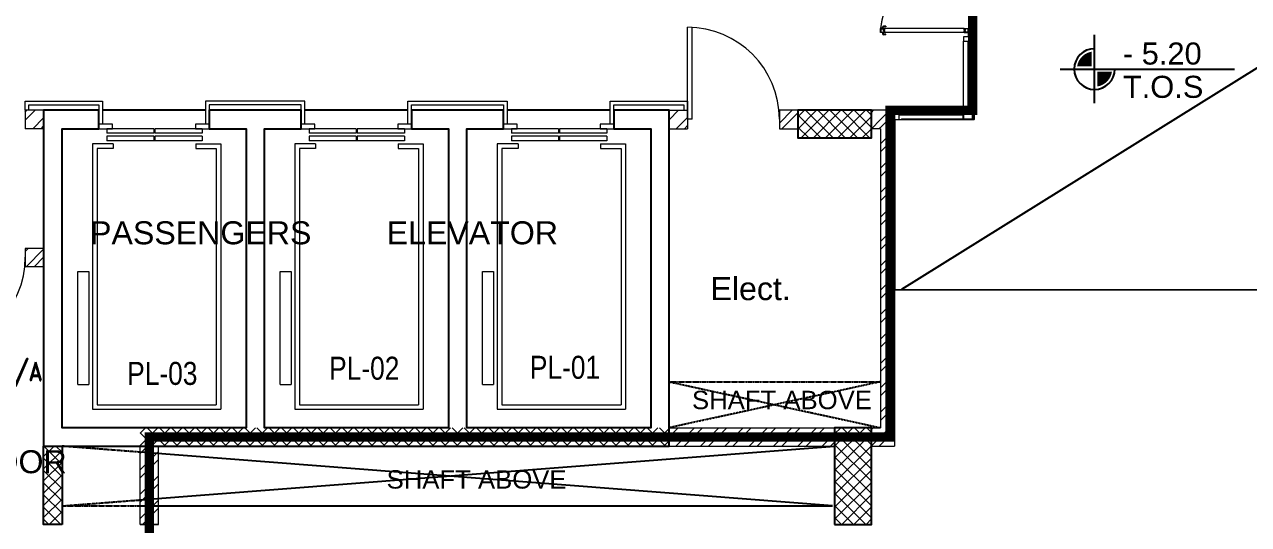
# Model space of a CAD drawing. Header units: inches. Extents: x 860051 to 1567527, y 277639 to 595672.
# Drawn here: x 1033766 to 1047074, y 348708 to 354142 of the extents above; entities that cross this region are included whole.
import ezdxf

# ---------------------------------------------------------------- set-up
doc = ezdxf.new("R2010")
doc.units = ezdxf.units.IN
doc.header["$MEASUREMENT"] = 0
doc.linetypes.add('DASHED2', pattern=[9.525, 6.35, -3.175])
doc.linetypes.add('HIDDEN', pattern=[9.525, 6.35, -3.175])
for name, color, linetype, lineweight in [('A-BLOCK', 43, 'Continuous', 13), ('A-DOOR', 10, 'Continuous', 15), ('A-ELEVATOR', 54, 'Continuous', 5), ('A-GLASS', 4, 'Continuous', 5), ('A-HATCH CONCRETE', 254, 'Continuous', 5), ('A-LEASING LINE', 7, 'DASHED2', 9), ('A-LEVEL', 181, 'Continuous', 9), ('A-LEVEL-CON', 74, 'Continuous', 9), ('A-WALL CLADDING', 44, 'Continuous', 5), ('wall hatch', 252, 'Continuous', 0)]:
    doc.layers.add(name, color=color, linetype=linetype, lineweight=lineweight)
for name, color, linetype in [('A-TEXT', 3, 'Continuous'), ('GLAZ', 4, 'Continuous'), ('LEVELS', 181, 'Continuous'), ('P-PIPE-DRA', 40, 'Continuous'), ('S-COL', 210, 'Continuous'), ('SHAFT', 7, 'Continuous'), ('TAXT', 3, 'Continuous'), ('TEXT', 181, 'Continuous')]:
    doc.layers.add(name, color=color, linetype=linetype)
doc.styles.add('ARIAL', font='ARIALN.TTF')
doc.styles.add('SS', font='romand.shx', dxfattribs={"width": 0.85, "height": 200})
doc.styles.add('style1', font='arial.ttf')
pattern_1 = [(45, (1013480.555, -68927.58), (-66.29126, 66.29126), []), (135, (1013480.555, -68927.58), (-66.29126, -66.29126), [])]
pattern_2 = [(45, (1013480.555, -68927.58), (-66.29126, 66.29126), []), (135, (1013480.555, -68927.58), (-66.29126, -66.29126), [])]

# ---------------------------------------------------------------- blocks, each defined once
blk = doc.blocks.new('level')
at = {"layer": 'LEVELS'}
for points in [[(42.7, 3.7), (22.8, 3.7, -0.325023), (42.7, 23.7)], [(70.2, -3.7), (50.2, -3.7), (50.2, -23.7, 0.325023)]]:
    blk.add_hatch(color=256, dxfattribs=at).paths.add_polyline_path(points)
for p, q in [((46.5, -46.5), (46.5, 46.5)), ((0, 0), (236.9, 0))]:
    blk.add_line(p, q, dxfattribs=at)
blk.add_arc((46.5, 0), 27.7, 90, 0, dxfattribs=at)
at = {"layer": 'LEVELS', "style": 'style1', "flags": 8}
for tag, p in [('+0.00', (85, 6.1)), ('F.F.L', (85, -39.1))]:
    blk.add_attdef(tag, p, '', height=30, dxfattribs=at)

msp = doc.modelspace()

# ---------------------------------------------------------------- hatches: boundary and pattern name
at = {"layer": 'A-HATCH CONCRETE'}
h = msp.add_hatch(dxfattribs=at)
h.set_pattern_fill('ANSI37', color=254, scale=750)
h.set_pattern_definition(pattern_2)
h.paths.add_polyline_path([(1042173.4, 353209.4), (1042173.4, 352909.4), (1042973.4, 352909.4), (1042973.4, 353209.4)])
h = msp.add_hatch(dxfattribs=at)
h.set_pattern_fill('ANSI37', color=251, scale=750)
h.set_pattern_definition(pattern_1)
h.paths.add_polyline_path([(1036374.1, 349759.4), (1036174.1, 349759.4), (1035024.1, 349759.4), (1035024.1, 349559.4), (1040774.1, 349559.4), (1040774.1, 349759.4), (1040574.1, 349759.4), (1038574.1, 349759.4), (1038374.1, 349759.4)])
h = msp.add_hatch(dxfattribs=at)
h.set_pattern_fill('ANSI37', color=251, scale=750)
h.set_pattern_definition(pattern_1)
h.paths.add_polyline_path([(1042574.1, 348709.4), (1042974.1, 348709.4), (1042974.1, 349759.4), (1042574.1, 349759.4)])
h = msp.add_hatch(dxfattribs=at)
h.set_pattern_fill('ANSI37', color=254, scale=750)
h.set_pattern_definition(pattern_2)
h.paths.add_polyline_path([(1034174.1, 348709.4), (1033974.1, 348709.4), (1033974.1, 349559.4), (1034174.1, 349559.4)])
at = {"layer": 'wall hatch'}
h = msp.add_hatch(dxfattribs=at)
h.set_pattern_fill('ANSI32', color=254, scale=500)
h.set_pattern_definition([(45, (1013645.56, -68927.58), (-132.58252, 132.58252), []), (45, (1013733.94, -68927.58), (-132.58252, 132.58252), [])])
h.paths.add_polyline_path([(1032438.8, 353209.4), (1032438.8, 353209.4), (1032438.8, 353009.4)])
h.paths.add_polyline_path([(1033974.1, 353209.4), (1033773.7, 353209.4), (1033773.7, 353009.4), (1033974.1, 353009.4)])
at = {"layer": 'wall hatch', "ltscale": 500}
h = msp.add_hatch(dxfattribs=at)
h.set_pattern_fill('ANSI32', color=251, scale=500)
h.set_pattern_definition([(45, (1013480.53, -68927.6), (-132.58252, 132.58252), []), (45, (1013568.92, -68927.6), (-132.58252, 132.58252), [])])
h.paths.add_polyline_path([(1042573.4, 349759.4), (1042968.7, 349759.4), (1040773.4, 349759.4), (1040773.4, 349559.4), (1042573.4, 349559.4)])
h.paths.add_polyline_path([(1043074.1, 353209.4), (1043074.1, 349759.4), (1042974.1, 349759.4), (1042974.1, 349559.4), (1043224.1, 349559.4), (1043224.1, 353209.4)])
at = {"layer": 'wall hatch'}
h = msp.add_hatch(dxfattribs=at)
h.set_pattern_fill('ANSI32', color=254, scale=500)
h.set_pattern_definition([(45, (1013480.56, -68927.58), (-132.58252, 132.58252), []), (45, (1013568.94, -68927.58), (-132.58252, 132.58252), [])])
h.paths.add_polyline_path([(1032657.1, 351711.8), (1032657.1, 351711.8), (1032657.1, 351511.8)])
h.paths.add_polyline_path([(1033974.1, 351709.4), (1033773.7, 351709.4), (1033773.7, 351509.4), (1033974.1, 351509.4)])
at = {"layer": 'wall hatch', "ltscale": 500}
h = msp.add_hatch(dxfattribs=at)
h.set_pattern_fill('ANSI32', color=251, scale=500)
h.set_pattern_definition([(45, (1013480.56, -68927.58), (-132.58252, 132.58252), []), (45, (1013568.94, -68927.58), (-132.58252, 132.58252), [])])
h.paths.add_polyline_path([(1035224.1, 349559.4), (1035024.1, 349559.4), (1035024.1, 348709.4), (1035180.4, 348709.4), (1035224.1, 348709.4)])

# ---------------------------------------------------------------- linework, layer by layer
at = {"layer": 'A-BLOCK', "color": 254, "ltscale": 100}
for p, q in [((1033773.7, 353209.4), (1033773.7, 353009.4)), ((1033773.7, 353209.4), (1033773.7, 353009.4)), ((1033973.4, 353209.4), (1033773.7, 353209.4)), ((1033973.4, 353209.4), (1033773.7, 353209.4)), ((1033973.4, 353209.4), (1034573.4, 353209.4)), ((1033973.4, 353209.4), (1034573.4, 353209.4)), ((1040774.1, 353209.4), (1040973.4, 353209.4)), ((1040973.4, 353209.4), (1040973.4, 353009.4)), ((1043224.1, 353209.4), (1041973.4, 353209.4)), ((1041973.4, 353209.4), (1041973.4, 353009.4)), ((1043224.1, 353209.4), (1043224.1, 353209.3)), ((1033974.1, 353009.4), (1033773.7, 353009.4)), ((1033974.1, 353009.4), (1033773.7, 353009.4)), ((1040774.1, 353009.4), (1040974.2, 353009.4)), ((1040774.1, 353009.4), (1040973.4, 353009.4)), ((1041974.2, 353009.4), (1042173.4, 353009.4)), ((1043074.1, 353009.4), (1042972.8, 353009.4)), ((1043074.1, 353009.4), (1043074.1, 349759.4)), ((1033973.4, 352009.4), (1033973.4, 351809.4)), ((1033773.7, 351709.4), (1033773.7, 351509.4)), ((1033773.7, 351709.4), (1033773.7, 351509.4)), ((1033973.4, 351709.4), (1033773.7, 351709.4)), ((1033973.4, 351709.4), (1033773.7, 351709.4)), ((1033974.1, 351509.4), (1033773.7, 351509.4)), ((1033974.1, 351509.4), (1033773.7, 351509.4)), ((1034173.4, 350559.4), (1034173.4, 350759.4)), ((1034173.4, 350559.4), (1034173.4, 350759.4)), ((1040773.4, 349759.4), (1043074.1, 349759.4)), ((1034174.1, 349559.4), (1035013.8, 349559.4)), ((1034174.1, 349559.4), (1035013.8, 349559.4)), ((1035024.1, 348709.4), (1035024.1, 349559.4))]:
    msp.add_line(p, q, dxfattribs=at)
at = {"layer": 'A-BLOCK', "color": 251, "ltscale": 100}
for p, q in [((1043224.1, 353209.4), (1043224.1, 349559.4)), ((1043074.1, 353009.4), (1042972.8, 353009.4)), ((1043074.1, 353009.4), (1043074.1, 349759.4)), ((1040773.4, 349759.4), (1043074.1, 349759.4)), ((1035024.1, 348709.4), (1035024.1, 349559.4)), ((1035224.1, 348709.4), (1035224.1, 349559.4)), ((1040774.1, 349559.4), (1042574.1, 349559.4)), ((1042974.1, 349559.4), (1043224.1, 349559.4)), ((1035024.1, 348709.4), (1035224.1, 348709.4)), ((1035224.1, 348709.4), (1035024.1, 348709.4)), ((1035224.1, 348709.4), (1035024.1, 348709.4)), ((1035024.1, 348709.4), (1035224.1, 348709.4))]:
    msp.add_line(p, q, dxfattribs=at)
at = {"layer": 'A-DOOR', "color": 254}
for p, q in [((1040973.4, 353111.8), (1040973.4, 354111.8)), ((1040973.4, 353111.8), (1040973.4, 354111.8)), ((1041023.4, 353111.8), (1041023.4, 354111.8)), ((1041023.4, 353111.8), (1041023.4, 354111.8)), ((1041023.4, 353111.8), (1040973.4, 353111.8))]:
    msp.add_line(p, q, dxfattribs=at)
for centre, start, end in [((1040973.4, 353111.8), 0, 90), ((1032773.7, 351611.8), 270, 0)]:
    msp.add_arc(centre, 1000, start, end, dxfattribs=at)
at = {"layer": 'A-ELEVATOR', "color": 254}
for p, q in [((1035172.4, 353009.4), (1034661.4, 353009.4)), ((1034661.4, 353009.4), (1034661.4, 352959.4)), ((1035172.4, 353009.4), (1034661.4, 353009.4)), ((1034661.4, 353009.4), (1034661.4, 352959.4)), ((1035172.4, 353009.4), (1034661.4, 353009.4)), ((1034661.4, 353009.4), (1034661.4, 352959.4)), ((1035172.4, 353009.4), (1034661.4, 353009.4)), ((1034661.4, 353009.4), (1034661.4, 352959.4)), ((1035172.4, 352959.4), (1034661.4, 352959.4)), ((1035172.4, 352959.4), (1034661.4, 352959.4)), ((1035172.4, 352959.4), (1034661.4, 352959.4)), ((1035172.4, 352959.4), (1034661.4, 352959.4)), ((1035172.4, 353009.4), (1035172.4, 352959.4)), ((1035172.4, 353009.4), (1035172.4, 352959.4)), ((1035172.4, 353009.4), (1035172.4, 352959.4)), ((1035172.4, 353009.4), (1035172.4, 352959.4)), ((1035182.4, 353009.4), (1035182.4, 352959.4)), ((1035698.2, 353009.4), (1035182.4, 353009.4)), ((1035182.4, 353009.4), (1035182.4, 352959.4)), ((1035698.2, 353009.4), (1035182.4, 353009.4)), ((1035182.4, 353009.4), (1035182.4, 352959.4)), ((1035698.2, 353009.4), (1035182.4, 353009.4)), ((1035698.2, 353009.4), (1035182.4, 353009.4)), ((1035182.4, 353009.4), (1035182.4, 352959.4)), ((1035698.2, 352959.4), (1035182.4, 352959.4)), ((1035698.2, 352959.4), (1035182.4, 352959.4)), ((1035698.2, 352959.4), (1035182.4, 352959.4)), ((1035698.2, 352959.4), (1035182.4, 352959.4)), ((1035698.2, 353009.4), (1035698.2, 352959.4)), ((1035698.2, 353009.4), (1035698.2, 352959.4)), ((1035698.2, 353009.4), (1035698.2, 352959.4)), ((1035698.2, 353009.4), (1035698.2, 352959.4)), ((1037372.4, 353009.4), (1036861.4, 353009.4)), ((1036861.4, 353009.4), (1036861.4, 352959.4)), ((1037372.4, 353009.4), (1036861.4, 353009.4)), ((1036861.4, 353009.4), (1036861.4, 352959.4)), ((1037372.4, 353009.4), (1036861.4, 353009.4)), ((1036861.4, 353009.4), (1036861.4, 352959.4)), ((1037372.4, 353009.4), (1036861.4, 353009.4)), ((1036861.4, 353009.4), (1036861.4, 352959.4)), ((1037372.4, 352959.4), (1036861.4, 352959.4)), ((1037372.4, 352959.4), (1036861.4, 352959.4)), ((1037372.4, 352959.4), (1036861.4, 352959.4)), ((1037372.4, 352959.4), (1036861.4, 352959.4)), ((1037372.4, 353009.4), (1037372.4, 352959.4)), ((1037372.4, 353009.4), (1037372.4, 352959.4)), ((1037372.4, 353009.4), (1037372.4, 352959.4)), ((1037372.4, 353009.4), (1037372.4, 352959.4)), ((1037898.2, 353009.4), (1037382.4, 353009.4)), ((1037382.4, 353009.4), (1037382.4, 352959.4)), ((1037898.2, 353009.4), (1037382.4, 353009.4)), ((1037382.4, 353009.4), (1037382.4, 352959.4)), ((1037898.2, 353009.4), (1037382.4, 353009.4)), ((1037382.4, 353009.4), (1037382.4, 352959.4)), ((1037898.2, 353009.4), (1037382.4, 353009.4)), ((1037382.4, 353009.4), (1037382.4, 352959.4)), ((1037898.2, 352959.4), (1037382.4, 352959.4)), ((1037898.2, 352959.4), (1037382.4, 352959.4)), ((1037898.2, 352959.4), (1037382.4, 352959.4)), ((1037898.2, 352959.4), (1037382.4, 352959.4)), ((1037898.2, 353009.4), (1037898.2, 352959.4)), ((1037898.2, 353009.4), (1037898.2, 352959.4)), ((1037898.2, 353009.4), (1037898.2, 352959.4)), ((1037898.2, 353009.4), (1037898.2, 352959.4)), ((1039572.4, 353009.4), (1039061.4, 353009.4)), ((1039061.4, 353009.4), (1039061.4, 352959.4)), ((1039572.4, 353009.4), (1039061.4, 353009.4)), ((1039061.4, 353009.4), (1039061.4, 352959.4)), ((1039572.4, 353009.4), (1039061.4, 353009.4)), ((1039061.4, 353009.4), (1039061.4, 352959.4)), ((1039572.4, 353009.4), (1039061.4, 353009.4)), ((1039061.4, 353009.4), (1039061.4, 352959.4)), ((1039572.4, 352959.4), (1039061.4, 352959.4)), ((1039572.4, 352959.4), (1039061.4, 352959.4)), ((1039572.4, 352959.4), (1039061.4, 352959.4)), ((1039572.4, 352959.4), (1039061.4, 352959.4)), ((1039572.4, 353009.4), (1039572.4, 352959.4)), ((1039572.4, 353009.4), (1039572.4, 352959.4)), ((1039572.4, 353009.4), (1039572.4, 352959.4)), ((1039572.4, 353009.4), (1039572.4, 352959.4)), ((1039582.4, 353009.4), (1039582.4, 352959.4)), ((1040098.2, 353009.4), (1039582.4, 353009.4)), ((1039582.4, 353009.4), (1039582.4, 352959.4)), ((1040098.2, 353009.4), (1039582.4, 353009.4)), ((1039582.4, 353009.4), (1039582.4, 352959.4)), ((1040098.2, 353009.4), (1039582.4, 353009.4)), ((1039582.4, 353009.4), (1039582.4, 352959.4)), ((1040098.2, 353009.4), (1039582.4, 353009.4)), ((1040098.2, 352959.4), (1039582.4, 352959.4)), ((1040098.2, 352959.4), (1039582.4, 352959.4)), ((1040098.2, 352959.4), (1039582.4, 352959.4)), ((1040098.2, 352959.4), (1039582.4, 352959.4)), ((1040098.2, 353009.4), (1040098.2, 352959.4)), ((1040098.2, 353009.4), (1040098.2, 352959.4)), ((1040098.2, 353009.4), (1040098.2, 352959.4)), ((1040098.2, 353009.4), (1040098.2, 352959.4)), ((1034504.5, 352844.3), (1034504.5, 349959.6)), ((1034731.4, 352844.3), (1034504.5, 352844.3)), ((1034504.5, 352844.3), (1034504.5, 349959.6)), ((1034731.4, 352844.3), (1034504.5, 352844.3)), ((1034504.5, 352844.3), (1034504.5, 349959.6)), ((1034731.4, 352844.3), (1034504.5, 352844.3)), ((1034504.5, 352844.3), (1034504.5, 349959.6)), ((1034731.4, 352844.3), (1034504.5, 352844.3)), ((1035172.4, 352929.4), (1034661.4, 352929.4)), ((1034661.4, 352929.4), (1034661.4, 352879.4)), ((1035172.4, 352929.4), (1034661.4, 352929.4)), ((1034661.4, 352929.4), (1034661.4, 352879.4)), ((1035172.4, 352929.4), (1034661.4, 352929.4)), ((1034661.4, 352929.4), (1034661.4, 352879.4)), ((1035172.4, 352929.4), (1034661.4, 352929.4)), ((1034661.4, 352929.4), (1034661.4, 352879.4)), ((1035172.4, 352879.4), (1034661.4, 352879.4)), ((1035172.4, 352879.4), (1034661.4, 352879.4)), ((1035172.4, 352879.4), (1034661.4, 352879.4)), ((1035172.4, 352879.4), (1034661.4, 352879.4)), ((1034731.4, 352844.3), (1034731.4, 352794.3)), ((1034731.4, 352844.3), (1034731.4, 352794.3)), ((1034731.4, 352844.3), (1034731.4, 352794.3)), ((1034731.4, 352844.3), (1034731.4, 352794.3)), ((1035172.4, 352929.4), (1035172.4, 352879.4)), ((1035172.4, 352929.4), (1035172.4, 352879.4)), ((1035172.4, 352929.4), (1035172.4, 352879.4)), ((1035172.4, 352929.4), (1035172.4, 352879.4)), ((1035182.4, 352879.4), (1035172.4, 352879.4)), ((1035182.4, 352879.4), (1035172.4, 352879.4)), ((1035182.4, 352879.4), (1035172.4, 352879.4)), ((1035182.4, 352879.4), (1035172.4, 352879.4)), ((1035182.4, 352929.4), (1035182.4, 352879.4)), ((1035698.2, 352929.4), (1035182.4, 352929.4)), ((1035698.2, 352929.4), (1035182.4, 352929.4)), ((1035698.2, 352929.4), (1035182.4, 352929.4)), ((1035182.4, 352929.4), (1035182.4, 352879.4)), ((1035698.2, 352929.4), (1035182.4, 352929.4)), ((1035698.2, 352929.4), (1035182.4, 352929.4)), ((1035182.4, 352929.4), (1035182.4, 352879.4)), ((1035698.2, 352929.4), (1035182.4, 352929.4)), ((1035182.4, 352929.4), (1035182.4, 352879.4)), ((1035698.2, 352929.4), (1035182.4, 352929.4)), ((1035698.2, 352929.4), (1035182.4, 352929.4)), ((1035698.2, 352879.4), (1035182.4, 352879.4)), ((1035698.2, 352879.4), (1035182.4, 352879.4)), ((1035698.2, 352879.4), (1035182.4, 352879.4)), ((1035698.2, 352879.4), (1035182.4, 352879.4)), ((1035628.2, 352844.3), (1035628.2, 352794.3)), ((1035628.2, 352844.3), (1035901.4, 352844.3)), ((1035628.2, 352844.3), (1035628.2, 352794.3)), ((1035628.2, 352844.3), (1035901.4, 352844.3)), ((1035628.2, 352844.3), (1035628.2, 352794.3)), ((1035628.2, 352844.3), (1035901.4, 352844.3)), ((1035628.2, 352844.3), (1035628.2, 352794.3)), ((1035628.2, 352844.3), (1035901.4, 352844.3)), ((1035698.2, 352929.4), (1035698.2, 352879.4)), ((1035698.2, 352929.4), (1035698.2, 352879.4)), ((1035698.2, 352929.4), (1035698.2, 352879.4)), ((1035698.2, 352929.4), (1035698.2, 352879.4)), ((1035901.4, 352844.3), (1035901.4, 349959.6)), ((1035901.4, 352844.3), (1035901.4, 349959.6)), ((1035901.4, 352844.3), (1035901.4, 349959.6)), ((1035901.4, 352844.3), (1035901.4, 349959.6)), ((1036704.5, 352844.3), (1036704.5, 349959.6)), ((1036931.4, 352844.3), (1036704.5, 352844.3)), ((1036704.5, 352844.3), (1036704.5, 349959.6)), ((1036931.4, 352844.3), (1036704.5, 352844.3)), ((1036704.5, 352844.3), (1036704.5, 349959.6)), ((1036931.4, 352844.3), (1036704.5, 352844.3)), ((1036704.5, 352844.3), (1036704.5, 349959.6)), ((1036931.4, 352844.3), (1036704.5, 352844.3)), ((1036861.4, 352929.4), (1036861.4, 352879.4)), ((1037372.4, 352929.4), (1036861.4, 352929.4)), ((1037372.4, 352929.4), (1036861.4, 352929.4)), ((1036861.4, 352929.4), (1036861.4, 352879.4)), ((1037372.4, 352929.4), (1036861.4, 352929.4)), ((1036861.4, 352929.4), (1036861.4, 352879.4)), ((1037372.4, 352929.4), (1036861.4, 352929.4)), ((1036861.4, 352929.4), (1036861.4, 352879.4)), ((1037372.4, 352879.4), (1036861.4, 352879.4)), ((1037372.4, 352879.4), (1036861.4, 352879.4)), ((1037372.4, 352879.4), (1036861.4, 352879.4)), ((1037372.4, 352879.4), (1036861.4, 352879.4)), ((1036931.4, 352844.3), (1036931.4, 352794.3)), ((1036931.4, 352844.3), (1036931.4, 352794.3)), ((1036931.4, 352844.3), (1036931.4, 352794.3)), ((1036931.4, 352844.3), (1036931.4, 352794.3)), ((1037372.4, 352929.4), (1037372.4, 352879.4)), ((1037372.4, 352929.4), (1037372.4, 352879.4)), ((1037372.4, 352929.4), (1037372.4, 352879.4)), ((1037372.4, 352929.4), (1037372.4, 352879.4)), ((1037382.4, 352879.4), (1037372.4, 352879.4)), ((1037382.4, 352879.4), (1037372.4, 352879.4)), ((1037382.4, 352879.4), (1037372.4, 352879.4)), ((1037382.4, 352879.4), (1037372.4, 352879.4)), ((1037382.4, 352929.4), (1037382.4, 352879.4)), ((1037898.2, 352929.4), (1037382.4, 352929.4)), ((1037898.2, 352929.4), (1037382.4, 352929.4)), ((1037382.4, 352929.4), (1037382.4, 352879.4)), ((1037898.2, 352929.4), (1037382.4, 352929.4)), ((1037898.2, 352929.4), (1037382.4, 352929.4)), ((1037382.4, 352929.4), (1037382.4, 352879.4)), ((1037898.2, 352929.4), (1037382.4, 352929.4)), ((1037898.2, 352929.4), (1037382.4, 352929.4)), ((1037382.4, 352929.4), (1037382.4, 352879.4)), ((1037898.2, 352929.4), (1037382.4, 352929.4)), ((1037898.2, 352929.4), (1037382.4, 352929.4)), ((1037898.2, 352879.4), (1037382.4, 352879.4)), ((1037898.2, 352879.4), (1037382.4, 352879.4)), ((1037898.2, 352879.4), (1037382.4, 352879.4)), ((1037898.2, 352879.4), (1037382.4, 352879.4)), ((1037828.2, 352844.3), (1037828.2, 352794.3)), ((1037828.2, 352844.3), (1038101.4, 352844.3)), ((1037828.2, 352844.3), (1037828.2, 352794.3)), ((1037828.2, 352844.3), (1038101.4, 352844.3)), ((1037828.2, 352844.3), (1038101.4, 352844.3)), ((1037828.2, 352844.3), (1037828.2, 352794.3)), ((1037828.2, 352844.3), (1038101.4, 352844.3)), ((1037828.2, 352844.3), (1037828.2, 352794.3)), ((1037898.2, 352929.4), (1037898.2, 352879.4)), ((1037898.2, 352929.4), (1037898.2, 352879.4)), ((1037898.2, 352929.4), (1037898.2, 352879.4)), ((1037898.2, 352929.4), (1037898.2, 352879.4)), ((1038101.4, 352844.3), (1038101.4, 349959.6)), ((1038101.4, 352844.3), (1038101.4, 349959.6)), ((1038101.4, 352844.3), (1038101.4, 349959.6)), ((1038101.4, 352844.3), (1038101.4, 349959.6)), ((1038904.5, 352844.3), (1038904.5, 349959.6)), ((1039131.4, 352844.3), (1038904.5, 352844.3)), ((1038904.5, 352844.3), (1038904.5, 349959.6)), ((1039131.4, 352844.3), (1038904.5, 352844.3)), ((1038904.5, 352844.3), (1038904.5, 349959.6)), ((1039131.4, 352844.3), (1038904.5, 352844.3)), ((1038904.5, 352844.3), (1038904.5, 349959.6)), ((1039131.4, 352844.3), (1038904.5, 352844.3)), ((1039061.4, 352929.4), (1039061.4, 352879.4)), ((1039572.4, 352929.4), (1039061.4, 352929.4)), ((1039061.4, 352929.4), (1039061.4, 352879.4)), ((1039572.4, 352929.4), (1039061.4, 352929.4)), ((1039572.4, 352929.4), (1039061.4, 352929.4)), ((1039061.4, 352929.4), (1039061.4, 352879.4)), ((1039572.4, 352929.4), (1039061.4, 352929.4)), ((1039061.4, 352929.4), (1039061.4, 352879.4)), ((1039572.4, 352879.4), (1039061.4, 352879.4)), ((1039572.4, 352879.4), (1039061.4, 352879.4)), ((1039572.4, 352879.4), (1039061.4, 352879.4)), ((1039572.4, 352879.4), (1039061.4, 352879.4)), ((1039131.4, 352844.3), (1039131.4, 352794.3)), ((1039131.4, 352844.3), (1039131.4, 352794.3)), ((1039131.4, 352844.3), (1039131.4, 352794.3)), ((1039131.4, 352844.3), (1039131.4, 352794.3)), ((1039572.4, 352929.4), (1039572.4, 352879.4)), ((1039572.4, 352929.4), (1039572.4, 352879.4)), ((1039572.4, 352929.4), (1039572.4, 352879.4)), ((1039572.4, 352929.4), (1039572.4, 352879.4)), ((1039582.4, 352879.4), (1039572.4, 352879.4)), ((1039582.4, 352879.4), (1039572.4, 352879.4)), ((1039582.4, 352879.4), (1039572.4, 352879.4)), ((1039582.4, 352879.4), (1039572.4, 352879.4)), ((1039582.4, 352929.4), (1039582.4, 352879.4)), ((1040098.2, 352929.4), (1039582.4, 352929.4)), ((1040098.2, 352929.4), (1039582.4, 352929.4)), ((1039582.4, 352929.4), (1039582.4, 352879.4)), ((1040098.2, 352929.4), (1039582.4, 352929.4)), ((1040098.2, 352929.4), (1039582.4, 352929.4)), ((1039582.4, 352929.4), (1039582.4, 352879.4)), ((1040098.2, 352929.4), (1039582.4, 352929.4)), ((1040098.2, 352929.4), (1039582.4, 352929.4)), ((1039582.4, 352929.4), (1039582.4, 352879.4)), ((1040098.2, 352929.4), (1039582.4, 352929.4)), ((1040098.2, 352929.4), (1039582.4, 352929.4)), ((1040098.2, 352879.4), (1039582.4, 352879.4)), ((1040098.2, 352879.4), (1039582.4, 352879.4)), ((1040098.2, 352879.4), (1039582.4, 352879.4)), ((1040098.2, 352879.4), (1039582.4, 352879.4)), ((1040028.2, 352844.3), (1040028.2, 352794.3)), ((1040028.2, 352844.3), (1040301.4, 352844.3)), ((1040028.2, 352844.3), (1040028.2, 352794.3)), ((1040028.2, 352844.3), (1040301.4, 352844.3)), ((1040028.2, 352844.3), (1040028.2, 352794.3)), ((1040028.2, 352844.3), (1040301.4, 352844.3)), ((1040028.2, 352844.3), (1040028.2, 352794.3)), ((1040028.2, 352844.3), (1040301.4, 352844.3)), ((1040098.2, 352929.4), (1040098.2, 352879.4)), ((1040098.2, 352929.4), (1040098.2, 352879.4)), ((1040098.2, 352929.4), (1040098.2, 352879.4)), ((1040098.2, 352929.4), (1040098.2, 352879.4)), ((1040301.4, 352844.3), (1040301.4, 349959.6)), ((1040301.4, 352844.3), (1040301.4, 349959.6)), ((1040301.4, 352844.3), (1040301.4, 349959.6)), ((1040301.4, 352844.3), (1040301.4, 349959.6)), ((1034554.5, 352794.3), (1034554.5, 350009.7)), ((1034731.4, 352794.3), (1034554.5, 352794.3)), ((1034554.5, 352794.3), (1034554.5, 350009.7)), ((1034731.4, 352794.3), (1034554.5, 352794.3)), ((1034554.5, 352794.3), (1034554.5, 350009.7)), ((1034731.4, 352794.3), (1034554.5, 352794.3)), ((1034554.5, 352794.3), (1034554.5, 350009.7)), ((1034731.4, 352794.3), (1034554.5, 352794.3)), ((1035628.2, 352794.3), (1035851.3, 352794.3)), ((1035628.2, 352794.3), (1035851.3, 352794.3)), ((1035628.2, 352794.3), (1035851.3, 352794.3)), ((1035628.2, 352794.3), (1035851.3, 352794.3)), ((1035851.3, 352794.3), (1035851.3, 350009.7)), ((1035851.3, 352794.3), (1035851.3, 350009.7)), ((1035851.3, 352794.3), (1035851.3, 350009.7)), ((1035851.3, 352794.3), (1035851.3, 350009.7)), ((1036754.5, 352794.3), (1036754.5, 350009.7)), ((1036931.4, 352794.3), (1036754.5, 352794.3)), ((1036754.5, 352794.3), (1036754.5, 350009.7)), ((1036931.4, 352794.3), (1036754.5, 352794.3)), ((1036754.5, 352794.3), (1036754.5, 350009.7)), ((1036931.4, 352794.3), (1036754.5, 352794.3)), ((1036754.5, 352794.3), (1036754.5, 350009.7)), ((1036931.4, 352794.3), (1036754.5, 352794.3)), ((1037828.2, 352794.3), (1038051.3, 352794.3)), ((1037828.2, 352794.3), (1038051.3, 352794.3)), ((1037828.2, 352794.3), (1038051.3, 352794.3)), ((1037828.2, 352794.3), (1038051.3, 352794.3)), ((1038051.3, 352794.3), (1038051.3, 350009.7)), ((1038051.3, 352794.3), (1038051.3, 350009.7)), ((1038051.3, 352794.3), (1038051.3, 350009.7)), ((1038051.3, 352794.3), (1038051.3, 350009.7)), ((1038954.5, 352794.3), (1038954.5, 350009.7)), ((1039131.4, 352794.3), (1038954.5, 352794.3)), ((1038954.5, 352794.3), (1038954.5, 350009.7)), ((1039131.4, 352794.3), (1038954.5, 352794.3)), ((1038954.5, 352794.3), (1038954.5, 350009.7)), ((1039131.4, 352794.3), (1038954.5, 352794.3)), ((1038954.5, 352794.3), (1038954.5, 350009.7)), ((1039131.4, 352794.3), (1038954.5, 352794.3)), ((1040028.2, 352794.3), (1040251.3, 352794.3)), ((1040028.2, 352794.3), (1040251.3, 352794.3)), ((1040028.2, 352794.3), (1040251.3, 352794.3)), ((1040028.2, 352794.3), (1040251.3, 352794.3)), ((1040251.3, 352794.3), (1040251.3, 350009.7)), ((1040251.3, 352794.3), (1040251.3, 350009.7)), ((1040251.3, 352794.3), (1040251.3, 350009.7)), ((1040251.3, 352794.3), (1040251.3, 350009.7)), ((1034344.4, 350229.4), (1034344.4, 351459.2)), ((1034344.4, 351459.2), (1034464.5, 351459.2)), ((1034344.4, 350229.4), (1034344.4, 351459.2)), ((1034344.4, 351459.2), (1034464.5, 351459.2)), ((1034344.4, 350229.4), (1034344.4, 351459.2)), ((1034344.4, 351459.2), (1034464.5, 351459.2)), ((1034344.4, 350229.4), (1034344.4, 351459.2)), ((1034344.4, 351459.2), (1034464.5, 351459.2)), ((1034464.5, 351459.2), (1034464.5, 350229.4)), ((1034464.5, 351459.2), (1034464.5, 350229.4)), ((1034464.5, 351459.2), (1034464.5, 350229.4)), ((1034464.5, 351459.2), (1034464.5, 350229.4)), ((1036544.4, 350229.4), (1036544.4, 351459.2)), ((1036544.4, 351459.2), (1036664.5, 351459.2)), ((1036544.4, 350229.4), (1036544.4, 351459.2)), ((1036544.4, 351459.2), (1036664.5, 351459.2)), ((1036544.4, 350229.4), (1036544.4, 351459.2)), ((1036544.4, 351459.2), (1036664.5, 351459.2)), ((1036544.4, 350229.4), (1036544.4, 351459.2)), ((1036544.4, 351459.2), (1036664.5, 351459.2)), ((1036664.5, 351459.2), (1036664.5, 350229.4)), ((1036664.5, 351459.2), (1036664.5, 350229.4)), ((1036664.5, 351459.2), (1036664.5, 350229.4)), ((1036664.5, 351459.2), (1036664.5, 350229.4)), ((1038744.4, 350229.4), (1038744.4, 351459.2)), ((1038744.4, 351459.2), (1038864.5, 351459.2)), ((1038744.4, 350229.4), (1038744.4, 351459.2)), ((1038744.4, 351459.2), (1038864.5, 351459.2)), ((1038744.4, 350229.4), (1038744.4, 351459.2)), ((1038744.4, 351459.2), (1038864.5, 351459.2)), ((1038744.4, 350229.4), (1038744.4, 351459.2)), ((1038744.4, 351459.2), (1038864.5, 351459.2)), ((1038864.5, 351459.2), (1038864.5, 350229.4)), ((1038864.5, 351459.2), (1038864.5, 350229.4)), ((1038864.5, 351459.2), (1038864.5, 350229.4)), ((1038864.5, 351459.2), (1038864.5, 350229.4)), ((1034344.4, 350229.4), (1034464.5, 350229.4)), ((1034344.4, 350229.4), (1034464.5, 350229.4)), ((1034344.4, 350229.4), (1034464.5, 350229.4)), ((1034344.4, 350229.4), (1034464.5, 350229.4)), ((1036544.4, 350229.4), (1036664.5, 350229.4)), ((1036544.4, 350229.4), (1036664.5, 350229.4)), ((1036544.4, 350229.4), (1036664.5, 350229.4)), ((1036544.4, 350229.4), (1036664.5, 350229.4)), ((1038744.4, 350229.4), (1038864.5, 350229.4)), ((1038744.4, 350229.4), (1038864.5, 350229.4)), ((1038744.4, 350229.4), (1038864.5, 350229.4)), ((1038744.4, 350229.4), (1038864.5, 350229.4)), ((1034554.5, 350009.7), (1035851.3, 350009.7)), ((1034554.5, 350009.7), (1035851.3, 350009.7)), ((1034554.5, 350009.7), (1035851.3, 350009.7)), ((1034554.5, 350009.7), (1035851.3, 350009.7)), ((1036754.5, 350009.7), (1038051.3, 350009.7)), ((1036754.5, 350009.7), (1038051.3, 350009.7)), ((1036754.5, 350009.7), (1038051.3, 350009.7)), ((1036754.5, 350009.7), (1038051.3, 350009.7)), ((1038954.5, 350009.7), (1040251.3, 350009.7)), ((1038954.5, 350009.7), (1040251.3, 350009.7)), ((1038954.5, 350009.7), (1040251.3, 350009.7)), ((1038954.5, 350009.7), (1040251.3, 350009.7)), ((1034504.5, 349959.6), (1035901.4, 349959.6)), ((1034504.5, 349959.6), (1035901.4, 349959.6)), ((1034504.5, 349959.6), (1035901.4, 349959.6)), ((1034504.5, 349959.6), (1035901.4, 349959.6)), ((1036704.5, 349959.6), (1038101.4, 349959.6)), ((1036704.5, 349959.6), (1038101.4, 349959.6)), ((1036704.5, 349959.6), (1038101.4, 349959.6)), ((1036704.5, 349959.6), (1038101.4, 349959.6)), ((1038904.5, 349959.6), (1040301.4, 349959.6)), ((1038904.5, 349959.6), (1040301.4, 349959.6)), ((1038904.5, 349959.6), (1040301.4, 349959.6)), ((1038904.5, 349959.6), (1040301.4, 349959.6))]:
    msp.add_line(p, q, dxfattribs=at)
for points in [[(1034578.9, 353009.4), (1034724.1, 353009.4), (1034724.1, 353059.4), (1034574.1, 353059.4), (1034574.1, 353009.4)], [(1034578.9, 353009.4), (1034724.1, 353009.4), (1034724.1, 353059.4), (1034574.1, 353059.4), (1034574.1, 353009.4)], [(1034578.9, 353009.4), (1034724.1, 353009.4), (1034724.1, 353059.4), (1034574.1, 353059.4), (1034574.1, 353009.4)], [(1034578.9, 353009.4), (1034724.1, 353009.4), (1034724.1, 353059.4), (1034574.1, 353059.4), (1034574.1, 353009.4)], [(1035628.9, 353009.4), (1035774.1, 353009.4), (1035774.1, 353059.4), (1035624.1, 353059.4), (1035624.1, 353009.4)], [(1036778.9, 353009.4), (1036924.1, 353009.4), (1036924.1, 353059.4), (1036774.1, 353059.4), (1036774.1, 353009.4)], [(1037828.9, 353009.4), (1037974.1, 353009.4), (1037974.1, 353059.4), (1037824.1, 353059.4), (1037824.1, 353009.4)], [(1038978.9, 353009.4), (1039124.1, 353009.4), (1039124.1, 353059.4), (1038974.1, 353059.4), (1038974.1, 353009.4)], [(1040028.9, 353009.4), (1040174.1, 353009.4), (1040174.1, 353059.4), (1040024.1, 353059.4), (1040024.1, 353009.4)]]:
    msp.add_lwpolyline(points, close=True, dxfattribs=at)
at = {"layer": 'A-GLASS', "color": 251, "ltscale": 0.5}
for p, q in [((1043119.6, 354100.4), (1043074.1, 354100.3)), ((1043074.1, 354054.9), (1043074.1, 354100.3)), ((1043119.6, 354054.9), (1043074.1, 354054.9)), ((1043078.7, 354095.8), (1043115, 354095.8)), ((1043078.7, 354059.4), (1043078.7, 354095.8)), ((1043078.7, 354059.4), (1043115.1, 354059.4)), ((1043094.6, 354100.3), (1043094.6, 354114)), ((1043094.6, 354054.9), (1043094.6, 354041.2)), ((1043101.4, 354100.3), (1043101.4, 354114)), ((1043101.4, 354054.9), (1043101.4, 354041.2)), ((1043131.3, 354125.4), (1043106, 354125.4)), ((1043131.3, 354118.5), (1043106, 354118.5)), ((1043106, 354086.7), (1043115, 354086.7)), ((1043106, 354082.2), (1043106, 354086.7)), ((1043119.6, 354082.2), (1043106, 354082.2)), ((1043106, 354068.5), (1043106, 354073.1)), ((1043119.6, 354073.1), (1043106, 354073.1)), ((1043106, 354068.5), (1043115, 354068.5)), ((1043131.3, 354036.7), (1043106, 354036.7)), ((1043131.3, 354029.9), (1043106, 354029.9)), ((1043110.5, 354073.1), (1043110.5, 354082.2)), ((1043115, 354086.7), (1043115, 354095.8)), ((1043115.1, 354059.4), (1043115, 354068.5)), ((1043119.6, 354082.2), (1043119.6, 354100.4)), ((1043983.2, 354100.3), (1043119.6, 354100.3)), ((1043119.6, 354054.9), (1043119.6, 354073.1)), ((1043983.2, 354054.9), (1043119.6, 354054.9)), ((1043131.3, 354125.4), (1043131.3, 354118.5)), ((1043131.3, 354029.9), (1043131.3, 354036.7)), ((1043983.2, 354100.3), (1043972.6, 354100.3)), ((1043983.2, 354054.9), (1043972.6, 354054.9)), ((1043983.2, 354082.2), (1043983.2, 354100.3)), ((1043983.2, 354100.3), (1044028.7, 354100.3)), ((1043983.2, 354082.2), (1043983.2, 354100.3)), ((1043983.2, 354100.3), (1044028.7, 354100.3)), ((1043983.2, 354082.2), (1043996.9, 354082.2)), ((1043983.2, 354082.2), (1043996.9, 354082.2)), ((1043983.2, 354054.9), (1043983.2, 354073.1)), ((1043983.2, 354073.1), (1043996.9, 354073.1)), ((1043983.2, 354054.9), (1043983.2, 354073.1)), ((1043983.2, 354073.1), (1043996.9, 354073.1)), ((1043983.2, 354054.9), (1044028.7, 354054.9)), ((1043983.2, 354054.9), (1044028.7, 354054.9)), ((1044024.1, 354095.8), (1043987.8, 354095.8)), ((1043987.8, 354086.7), (1043987.8, 354095.8)), ((1044024.1, 354095.8), (1043987.8, 354095.8)), ((1043987.8, 354086.7), (1043987.8, 354095.8)), ((1043996.9, 354086.7), (1043987.8, 354086.7)), ((1043996.9, 354086.7), (1043987.8, 354086.7)), ((1043987.8, 354059.4), (1043987.8, 354068.5)), ((1043996.9, 354068.5), (1043987.8, 354068.5)), ((1043987.8, 354059.4), (1043987.8, 354068.5)), ((1043996.9, 354068.5), (1043987.8, 354068.5)), ((1044024.1, 354059.4), (1043987.8, 354059.4)), ((1044024.1, 354059.4), (1043987.8, 354059.4)), ((1043992.3, 354073.1), (1043992.3, 354082.2)), ((1043992.3, 354073.1), (1043992.3, 354082.2)), ((1043996.9, 354082.2), (1043996.9, 354086.7)), ((1043996.9, 354082.2), (1043996.9, 354086.7)), ((1043996.9, 354068.5), (1043996.9, 354073.1)), ((1043996.9, 354068.5), (1043996.9, 354073.1)), ((1044024.1, 354059.4), (1044024.1, 354095.8)), ((1044024.1, 354059.4), (1044024.1, 354095.8)), ((1044028.7, 354054.9), (1044028.7, 354100.3)), ((1044028.7, 354054.9), (1044028.7, 354100.3)), ((1044028.7, 354009.4), (1044028.7, 354054.9)), ((1044028.7, 354054.9), (1044074.1, 354054.9)), ((1044028.7, 354009.4), (1044028.7, 354054.9)), ((1044028.7, 354054.9), (1044074.1, 354054.9)), ((1044028.7, 354009.4), (1044074.1, 354009.4)), ((1044028.7, 354009.4), (1044074.1, 354009.4)), ((1044033.2, 354050.3), (1044033.2, 354014)), ((1044033.2, 354050.3), (1044069.6, 354050.3)), ((1044033.2, 354050.3), (1044033.2, 354014)), ((1044033.2, 354050.3), (1044069.6, 354050.3)), ((1044033.2, 354014), (1044069.6, 354014)), ((1044033.2, 354014), (1044069.6, 354014)), ((1044069.6, 354050.3), (1044069.6, 354014)), ((1044069.6, 354050.3), (1044069.6, 354014)), ((1044074.1, 354009.4), (1044074.1, 354054.9)), ((1044074.1, 354009.4), (1044074.1, 354054.9))]:
    msp.add_line(p, q, dxfattribs=at)
at = {"layer": 'A-GLASS', "color": 254, "ltscale": 0.5}
for p, q in [((1043119.6, 354100.4), (1043074.1, 354100.3)), ((1043074.1, 354054.9), (1043074.1, 354100.3)), ((1043119.6, 354054.9), (1043074.1, 354054.9)), ((1043078.7, 354095.8), (1043115, 354095.8)), ((1043078.7, 354059.4), (1043078.7, 354095.8)), ((1043078.7, 354059.4), (1043115.1, 354059.4)), ((1043094.6, 354100.3), (1043094.6, 354114)), ((1043094.6, 354054.9), (1043094.6, 354041.2)), ((1043101.4, 354100.3), (1043101.4, 354114)), ((1043101.4, 354054.9), (1043101.4, 354041.2)), ((1043131.3, 354125.4), (1043106, 354125.4)), ((1043131.3, 354118.5), (1043106, 354118.5)), ((1043106, 354086.7), (1043115, 354086.7)), ((1043106, 354082.2), (1043106, 354086.7)), ((1043119.6, 354082.2), (1043106, 354082.2)), ((1043106, 354068.5), (1043106, 354073.1)), ((1043119.6, 354073.1), (1043106, 354073.1)), ((1043106, 354068.5), (1043115, 354068.5)), ((1043131.3, 354036.7), (1043106, 354036.7)), ((1043131.3, 354029.9), (1043106, 354029.9)), ((1043110.5, 354073.1), (1043110.5, 354082.2)), ((1043115, 354086.7), (1043115, 354095.8)), ((1043115.1, 354059.4), (1043115, 354068.5)), ((1043119.6, 354082.2), (1043119.6, 354100.4)), ((1043983.2, 354100.3), (1043119.6, 354100.3)), ((1043119.6, 354054.9), (1043119.6, 354073.1)), ((1043983.2, 354054.9), (1043119.6, 354054.9)), ((1043131.3, 354125.4), (1043131.3, 354118.5)), ((1043131.3, 354029.9), (1043131.3, 354036.7)), ((1043983.2, 354082.2), (1043983.2, 354100.3)), ((1043983.2, 354100.3), (1044028.7, 354100.3)), ((1043983.2, 354082.2), (1043996.9, 354082.2)), ((1043983.2, 354054.9), (1043983.2, 354073.1)), ((1043983.2, 354073.1), (1043996.9, 354073.1)), ((1043983.2, 354054.9), (1044028.7, 354054.9)), ((1044024.1, 354095.8), (1043987.8, 354095.8)), ((1043987.8, 354086.7), (1043987.8, 354095.8)), ((1043996.9, 354086.7), (1043987.8, 354086.7)), ((1043987.8, 354059.4), (1043987.8, 354068.5)), ((1043996.9, 354068.5), (1043987.8, 354068.5)), ((1044024.1, 354059.4), (1043987.8, 354059.4)), ((1043992.3, 354073.1), (1043992.3, 354082.2)), ((1043996.9, 354082.2), (1043996.9, 354086.7)), ((1043996.9, 354068.5), (1043996.9, 354073.1)), ((1044024.1, 354059.4), (1044024.1, 354095.8)), ((1044028.7, 354054.9), (1044028.7, 354100.3)), ((1044028.7, 354009.4), (1044028.7, 354054.9)), ((1044028.7, 354054.9), (1044074.1, 354054.9)), ((1044028.7, 354009.4), (1044074.1, 354009.4)), ((1044033.2, 354050.3), (1044033.2, 354014)), ((1044033.2, 354050.3), (1044069.6, 354050.3)), ((1044033.2, 354014), (1044069.6, 354014)), ((1044069.6, 354050.3), (1044069.6, 354014)), ((1044074.1, 354009.4), (1044074.1, 354054.9))]:
    msp.add_line(p, q, dxfattribs=at)
at = {"layer": 'A-GLASS', "color": 251}
for p, q in [((1043974.2, 353209.4), (1043974.2, 353959.4)), ((1043974.2, 353209.4), (1043974.2, 353959.4)), ((1044024.2, 353209.4), (1044024.1, 353959.4)), ((1044024.2, 353209.4), (1044024.1, 353959.4)), ((1044074.2, 353209.4), (1044074.1, 353959.4)), ((1044074.2, 353209.4), (1044074.1, 353959.4)), ((1043274.1, 353209.4), (1043974.2, 353209.4)), ((1043274.1, 353209.4), (1043974.2, 353209.4)), ((1043274.1, 353159.4), (1043974.2, 353159.6)), ((1043274.1, 353159.4), (1043974.2, 353159.6)), ((1043274.1, 353109.4), (1043974.2, 353109.6)), ((1043274.1, 353109.4), (1043974.2, 353109.6))]:
    msp.add_line(p, q, dxfattribs=at)
at = {"layer": 'A-GLASS', "color": 254}
for p, q in [((1043974.2, 353209.4), (1043974.2, 353959.4)), ((1044024.2, 353209.4), (1044024.1, 353959.4)), ((1044074.2, 353209.4), (1044074.1, 353959.4)), ((1043274.1, 353209.4), (1043974.2, 353209.4)), ((1043274.1, 353159.4), (1043974.2, 353159.6)), ((1043274.1, 353109.4), (1043974.2, 353109.6))]:
    msp.add_line(p, q, dxfattribs=at)
at = {"layer": 'A-GLASS', "color": 251}
for points in [[(1043974.1, 353959.4), (1044074.1, 353959.4), (1044074.1, 354009.4), (1043974.1, 354009.4)], [(1043974.1, 353959.4), (1044074.1, 353959.4), (1044074.1, 354009.4), (1043974.1, 354009.4)], [(1043224.1, 353209.4), (1043224.1, 353109.4), (1043274.1, 353109.4), (1043274.1, 353209.4)], [(1043224.1, 353209.4), (1043224.1, 353109.4), (1043274.1, 353109.4), (1043274.1, 353209.4)]]:
    msp.add_lwpolyline(points, close=True, dxfattribs=at)
at = {"layer": 'A-GLASS', "color": 254}
msp.add_lwpolyline([(1043974.1, 353959.4), (1044074.1, 353959.4), (1044074.1, 354009.4), (1043974.1, 354009.4)], close=True, dxfattribs=at)
msp.add_lwpolyline([(1043274.1, 353209.3), (1043274.1, 353209.4), (1043224.1, 353209.4), (1043224.1, 353209.3)], dxfattribs=at)
at = {"layer": 'A-GLASS', "color": 251, "ltscale": 0.5}
msp.add_circle((1044024.7, 354050.9), 3.98, dxfattribs=at)
msp.add_circle((1044024.7, 354050.9), 3.98, dxfattribs=at)
at = {"layer": 'A-GLASS', "color": 254, "ltscale": 0.5}
msp.add_circle((1044024.7, 354050.9), 3.98, dxfattribs=at)
at = {"layer": 'A-GLASS', "color": 251, "ltscale": 0.5}
for centre, radius, start, end in [((1044081.5, 353998.3), 1012.5, 92.9889, 174.21627), ((1043106, 354114), 11.4, 90.02421, 179.97515), ((1043106, 354041.2), 11.4, 180.02485, 269.97579), ((1043106, 354114), 4.55, 90.02421, 179.97515), ((1043106, 354041.2), 4.55, 180.02485, 269.97579)]:
    msp.add_arc(centre, radius, start, end, dxfattribs=at)
at = {"layer": 'A-GLASS', "color": 254, "ltscale": 0.5}
for centre, radius, start, end in [((1044081.5, 353998.3), 1012.5, 96.15772, 174.21627), ((1043106, 354114), 11.4, 90.02421, 179.97515), ((1043106, 354041.2), 11.4, 180.02485, 269.97579), ((1043106, 354114), 4.55, 90.02421, 179.97515), ((1043106, 354041.2), 4.55, 180.02485, 269.97579)]:
    msp.add_arc(centre, radius, start, end, dxfattribs=at)
at = {"layer": 'A-LEASING LINE', "color": 6, "const_width": 100}
msp.add_lwpolyline([(1022963.9, 374585), (1022196.7, 362875.9), (1044073.6, 359753.6), (1044073.6, 353209.3), (1043173.4, 353209.5), (1043173.4, 349659.4), (1035123.4, 349659.4), (1035123.4, 339559.4), (1061472.8, 339559.4), (1061472.8, 345159.4), (1059723.2, 345159.4), (1059723.2, 351184.4), (1055862.5, 351184.4), (1055862.6, 358172.7), (1056886.1, 358025.9), (1058036.9, 366166.7), (1058044.6, 366165.6), (1058531.7, 369531.2), (1022963.9, 374585)], dxfattribs=at)
at = {"layer": 'A-WALL CLADDING', "color": 254}
for points in [[(1033773.7, 353209.4), (1033773.7, 353309.4), (1034574.1, 353309.4), (1034614.1, 353309.4), (1034614.1, 353059.5)], [(1033813.7, 353209.4), (1033813.7, 353269.4), (1034574.1, 353269.4), (1034574.1, 353059.5)], [(1036814.1, 353059.5), (1036814.1, 353309.4), (1035774.1, 353309.4), (1035734.1, 353309.4), (1035734.1, 353059.5)], [(1036774.1, 353059.5), (1036774.1, 353269.4), (1035774.1, 353269.4), (1035774.1, 353059.5)], [(1037934.1, 353059.5), (1037934.1, 353309.4), (1038974.1, 353309.4), (1039014.1, 353309.4), (1039014.1, 353059.5)], [(1037974.1, 353059.5), (1037974.1, 353269.4), (1038974.1, 353269.4), (1038974.1, 353059.5)], [(1040134.1, 353059.5), (1040134.1, 353309.4), (1040933.4, 353309.4), (1040973.4, 353309.4), (1040973.4, 353209.4)], [(1040174.1, 353059.5), (1040174.1, 353269.4), (1040933.4, 353269.4), (1040933.4, 353209.4)]]:
    msp.add_lwpolyline(points, dxfattribs=at)
at = {"layer": 'GLAZ', "color": 251}
msp.add_lwpolyline([(1043974.2, 353209.4), (1044074.2, 353209.4), (1044074.2, 353109.6), (1043974.2, 353109.6)], close=True, dxfattribs=at)
msp.add_lwpolyline([(1043974.2, 353209.4), (1044074.2, 353209.4), (1044074.2, 353109.6), (1043974.2, 353109.6)], close=True, dxfattribs=at)
at = {"layer": 'GLAZ', "color": 254}
msp.add_lwpolyline([(1043974.2, 353209.4), (1044074.2, 353209.4), (1044074.2, 353109.6), (1043974.2, 353109.6)], close=True, dxfattribs=at)
at = {"layer": 'S-COL', "color": 254, "linetype": 'ByBlock'}
for p, q in [((1035734.1, 353209.4), (1034614.1, 353209.4)), ((1037934.1, 353209.4), (1036814.1, 353209.4)), ((1040134.1, 353209.4), (1039014.1, 353209.4))]:
    msp.add_line(p, q, dxfattribs=at)
msp.add_lwpolyline([(1040774.1, 349759.4), (1040774.1, 353009.4), (1040774.1, 353209.4), (1040174.1, 353209.4), (1040174.1, 353059.4), (1040174.1, 353059.4), (1040174.1, 353009.4), (1040574.1, 353009.4), (1040574.1, 349759.4), (1038574.1, 349759.4), (1038574.1, 353009.4), (1038974.1, 353009.4), (1038974.1, 353209.4), (1037974.1, 353209.4), (1037974.1, 353059.4), (1037974.1, 353059.4), (1037974.1, 353009.4), (1038374.1, 353009.4), (1038374.1, 349759.4), (1036374.1, 349759.4), (1036374.1, 353009.4), (1036774.1, 353009.4), (1036774.1, 353209.4), (1035774.1, 353209.4), (1035774.1, 353059.4), (1035774.1, 353059.4), (1035774.1, 353009.4), (1036174.1, 353009.4), (1036174.1, 349759.4), (1034174.1, 349759.4), (1034174.1, 353009.4), (1034574.1, 353009.4), (1034574.1, 353209.4), (1033974.1, 353209.4), (1033974.1, 349559.4), (1035024.1, 349559.4)], dxfattribs=at)
for points in [[(1042173.4, 353209.4), (1042173.4, 352909.4), (1042973.4, 352909.4), (1042973.4, 353209.4)], [(1034174.1, 348709.4), (1033974.1, 348709.4), (1033974.1, 349559.4), (1034174.1, 349559.4)]]:
    msp.add_lwpolyline(points, close=True, dxfattribs=at)
at = {"layer": 'S-COL', "color": 251}
for points in [[(1036174.1, 349759.4), (1036174.1, 349759.4), (1035024.1, 349759.4)], [(1035024.1, 349559.4), (1040774.1, 349559.4), (1040774.1, 349759.4)], [(1038374.1, 349759.4), (1038374.1, 349759.4), (1036374.1, 349759.4)], [(1040574.1, 349759.4), (1040574.1, 349759.4), (1038574.1, 349759.4)]]:
    msp.add_lwpolyline(points, dxfattribs=at)
msp.add_lwpolyline([(1042574.1, 348709.4), (1042974.1, 348709.4), (1042974.1, 349759.4), (1042574.1, 349759.4)], close=True, dxfattribs=at)
at = {"layer": 'S-COL', "color": 254}
msp.add_lwpolyline([(1042974.1, 349759.4), (1042574.1, 349759.4)], dxfattribs=at)
at = {"layer": 'SHAFT', "color": 251}
msp.add_line((1054531.1, 358261), (1043299.7, 351261.8), dxfattribs=at)
at = {"layer": 'SHAFT', "color": 254, "linetype": 'HIDDEN', "ltscale": 0.5}
for p, q in [((1043074.1, 350259.4), (1040773.4, 349759.4)), ((1040773.4, 350259.4), (1043074.1, 349759.4)), ((1040773.4, 350259.4), (1043074.1, 350259.4)), ((1035024.1, 349493.5), (1034174.1, 349559.4)), ((1034173.4, 348909.4), (1035024.1, 348975.3)), ((1034173.4, 348909.4), (1035024.1, 348909.4))]:
    msp.add_line(p, q, dxfattribs=at)
at = {"layer": 'SHAFT', "color": 251, "ltscale": 0.5}
for p, q in [((1035024.1, 348975.3), (1042574.1, 349559.4)), ((1042549.1, 348909.4), (1035024.1, 349493.5)), ((1035024.1, 348909.4), (1042549.1, 348909.4))]:
    msp.add_line(p, q, dxfattribs=at)
at = {"layer": 'SHAFT', "color": 251}
msp.add_lwpolyline([(1043224.1, 353109.3), (1043224.1, 351261.8), (1054488.2, 351259.3), (1054488.2, 358260.2), (1044088.2, 359744.1), (1044088.2, 353109.4), (1043299.7, 353109.4), (1043299.7, 353109.3)], dxfattribs=at)
at = {"layer": 'wall hatch', "color": 254, "linetype": 'Continuous', "ltscale": 500}
for p, q in [((1040773.4, 353196), (1040786.8, 353209.4)), ((1040773.4, 353107.7), (1040875.2, 353209.4)), ((1041974.2, 353071), (1042112.7, 353209.4)), ((1042973.4, 353186.3), (1042996.5, 353209.4)), ((1043173.2, 353209.3), (1043173.3, 353209.4)), ((1040852, 353009.4), (1040974.2, 353131.6)), ((1042001, 353009.4), (1042173.4, 353181.8)), ((1042973.4, 353009.6), (1043074.1, 353110.2)), ((1040940.4, 353009.4), (1040974.2, 353043.2)), ((1043061.7, 353009.4), (1043074.1, 353021.8)), ((1040773.4, 349748.9), (1040784, 349759.4)), ((1040773.4, 349660.5), (1040872.4, 349759.4))]:
    msp.add_line(p, q, dxfattribs=at)

# ---------------------------------------------------------------- block references
at = {"layer": 'A-LEVEL-CON'}
ref = msp.add_blockref('level', (1045027.7, 353657.8), dxfattribs=dict(at, xscale=7.999999999999999, yscale=7.999999999999999, zscale=7.999999999999999))
ref.add_attrib('+0.00', '- 5.20', (1045707.5, 353706.8), dxfattribs={"layer": 'A-LEVEL', "height": 240, "style": 'style1'})
ref.add_attrib('F.F.L', 'T.O.S', (1045707.5, 353344.8), dxfattribs={"layer": 'A-LEVEL', "height": 240, "style": 'style1'})

# ---------------------------------------------------------------- texts
at = {"layer": 'A-TEXT', "color": 254, "style": 'ARIAL'}
for s, p in [('PL-02', (1037077.8, 350281.4)), ('PL-02', (1037077.8, 350281.4)), ('PL-01', (1039260.3, 350291.4)), ('PL-01', (1039260.3, 350291.4)), ('PL-03', (1034882.1, 350225)), ('PL-03', (1034882.1, 350225))]:
    msp.add_text(s, height=250, rotation=0.00424, dxfattribs=at).set_placement(p)
at = {"layer": 'P-PIPE-DRA', "color": 253, "style": 'SS', "width": 0.85}
msp.add_text('%%C75VP T/A', height=200, dxfattribs=at).set_placement((1032675.4, 350273.7))
at = {"layer": 'TAXT', "color": 254, "ltscale": 100, "style": 'style1'}
msp.add_text('SHAFT ABOVE', height=200, dxfattribs=at).set_placement((1041023.1, 349961.2))
at = {"layer": 'TAXT', "color": 251, "ltscale": 100, "style": 'style1'}
msp.add_text('SHAFT ABOVE', height=200, dxfattribs=at).set_placement((1037702.9, 349098.1))
msp.add_text('SHAFT ABOVE', height=200, dxfattribs=at).set_placement((1037702.9, 349098.1))
at = {"layer": 'TEXT', "color": 254, "ltscale": 0.5, "style": 'style1'}
for s, p in [('PASSENGERS ', (1034478.8, 351753.3)), ('ELEVATOR', (1037703.3, 351753.3)), ('Elect.', (1041224.1, 351146.3))]:
    msp.add_text(s, height=250, dxfattribs=at).set_placement(p)
at = {"layer": 'TEXT', "color": 254, "ltscale": 0.5, "insert": (1032323.2, 349515.2), "char_height": 250, "width": 4139.905, "attachment_point": 1, "style": 'style1'}
msp.add_mtext('CORRIDOR', dxfattribs=at)

doc.saveas('drawing.dxf')
